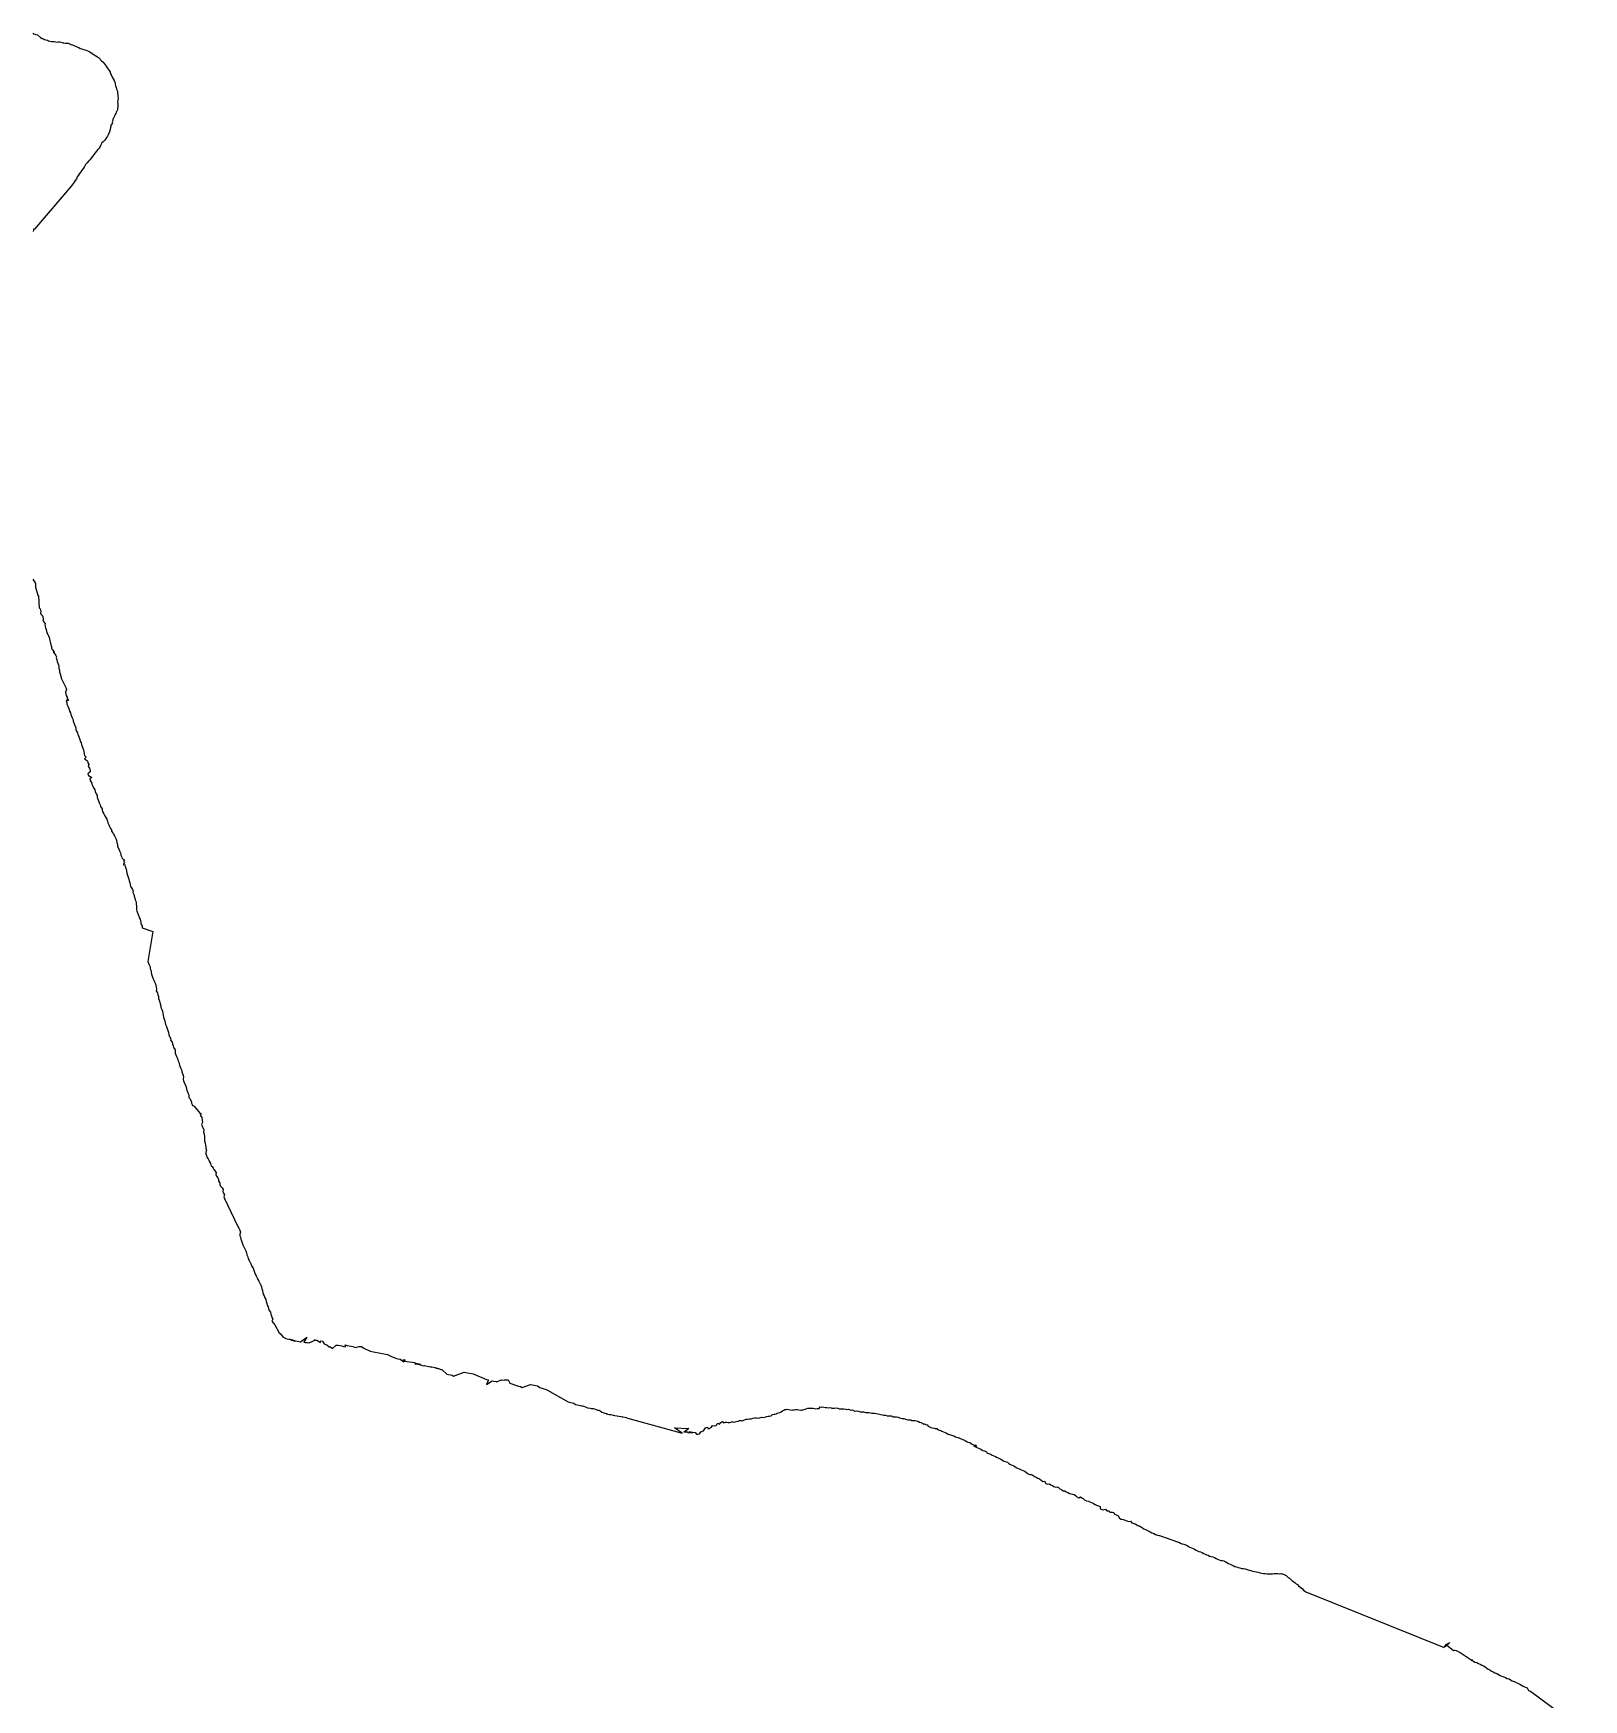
# Model space of a CAD drawing. Extents: x 226235 to 230811, y 317203 to 324386.
# Drawn here: x 227570 to 228561, y 320794 to 321859 of the extents above; entities that cross this region are included whole.
import ezdxf

# ---------------------------------------------------------------- set-up
doc = ezdxf.new("R2010")
doc.units = 0
doc.layers.add('LINE_FEATURE_', color=7, linetype='CONTINUOUS')

msp = doc.modelspace()

# ---------------------------------------------------------------- linework, layer by layer
at = {"layer": 'LINE_FEATURE_'}
for points in [[(227570.088723, 321859.287512), (227570.843833, 321859.037268), (227571.516909, 321858.732786), (227571.810775, 321858.365657), (227572.143712, 321858.532869), (227573.03561, 321858.263582), (227575.097097, 321856.583363), (227576.036924, 321856.064325), (227576.897464, 321855.672827), (227577.610304, 321855.243768), (227578.47668, 321855.130317), (227579.581366, 321854.900188), (227580.164585, 321854.584518), (227581.070784, 321854.316738), (227582.114778, 321854.098189), (227583.042491, 321853.959266), (227583.862174, 321853.973566), (227584.899571, 321853.87178), (227585.676576, 321853.680811), (227586.482732, 321853.793426), (227587.40331, 321853.756612), (227588.291168, 321853.562366), (227589.217484, 321853.305035), (227589.961578, 321853.136943), (227590.93849, 321852.975542), (227591.663073, 321853.084394), (227592.811683, 321852.957647), (227593.776047, 321852.597519), (227594.456751, 321852.243752), (227595.430439, 321851.85447), (227596.421926, 321851.441509), (227597.393689, 321850.985613), (227598.302824, 321850.704508), (227599.513357, 321850.146211), (227600.405566, 321849.581596), (227601.408395, 321849.29392), (227602.459956, 321848.99635), (227603.574955, 321848.723617), (227604.642141, 321848.395512), (227605.770933, 321847.920308), (227606.637955, 321847.391834), (227607.425912, 321846.867254), (227608.535932, 321846.123077), (227609.352855, 321845.506871), (227610.457665, 321844.84421), (227611.539896, 321844.203752), (227612.65867, 321843.375821), (227613.112124, 321842.596313), (227614.050864, 321841.799673), (227615.074577, 321840.839345), (227615.639153, 321839.976341), (227616.377448, 321839.156509), (227617.031021, 321838.265426), (227617.569721, 321837.298007), (227618.216992, 321836.411468), (227619.017804, 321835.467684), (227619.471572, 321834.402186), (227619.823994, 321833.383572), (227620.375799, 321832.239458), (227620.755776, 321831.182307), (227621.574878, 321830.183691), (227622.195099, 321829.106375), (227622.490645, 321828.046197), (227622.785044, 321826.941703), (227622.999567, 321825.800785), (227623.424937, 321824.589892), (227623.627243, 321823.538221), (227624.153367, 321822.302013), (227624.328266, 321821.117055), (227624.411019, 321820.029803), (227624.466507, 321818.850351), (227624.702284, 321817.674754), (227624.514594, 321816.507116), (227624.361146, 321815.384228), (227624.540429, 321814.145809), (227624.44264, 321812.90051), (227624.405972, 321811.953065), (227624.239784, 321811.429613), (227624.214734, 321810.584081), (227624.004507, 321809.774057), (227623.677562, 321809.271155), (227623.426785, 321808.823704), (227623.235907, 321807.973952), (227622.678292, 321807.306782), (227622.26613, 321806.625531), (227622.019926, 321805.768776), (227621.605061, 321805.206533), (227621.285059, 321804.516503), (227621.309027, 321803.789123), (227621.150144, 321803.108346), (227620.936455, 321802.668664), (227620.973968, 321802.177799), (227620.777558, 321801.701223), (227620.373179, 321801.068827), (227620.090462, 321800.485273), (227619.983353, 321799.931573), (227619.888074, 321799.521933), (227619.895817, 321799.552073), (227619.930532, 321799.517412), (227619.805638, 321799.534138), (227619.651327, 321799.546518), (227619.982445, 321799.46726), (227619.108933, 321796.357238), (227618.322981, 321794.438962), (227617.952166, 321793.623029), (227617.323035, 321792.774473), (227616.658478, 321791.736027), (227615.975275, 321790.747814), (227615.160845, 321789.990274), (227614.264898, 321789.201365), (227613.699705, 321788.095449), (227613.187891, 321787.005122), (227612.465602, 321785.95214), (227611.60866, 321785.008295), (227610.764751, 321783.992315), (227609.917633, 321782.927475), (227609.072526, 321781.792699), (227608.316601, 321780.605178), (227607.530522, 321779.492393), (227606.65272, 321778.382807), (227605.770674, 321777.504648), (227604.909492, 321776.553378), (227603.829288, 321775.457176), (227603.117178, 321774.267702), (227602.5071, 321773.071751), (227601.714852, 321771.940173), (227600.86677, 321770.838181), (227600.016645, 321769.762446), (227599.39066, 321768.588207), (227598.565701, 321767.479443), (227597.980781, 321766.277985), (227597.281689, 321765.170715), (227596.609136, 321764.055531), (227594.909818, 321761.86032), (227571.203089, 321734.196525), (227570.724974, 321734.138627), (227570.57013, 321734.088163), (227570.54807, 321733.519452), (227570.419816, 321732.531866)], [(227570.245277, 321510.361614), (227571.844151, 321507.516685), (227571.938539, 321505.255296), (227573.264451, 321500.248418), (227573.731015, 321499.476248), (227574.213192, 321492.131854), (227574.732717, 321491.329348), (227575.128833, 321490.551669), (227575.297539, 321489.625567), (227575.137154, 321488.824977), (227575.509118, 321487.845887), (227576.459415, 321486.748098), (227576.605191, 321485.924106), (227577.016086, 321485.024216), (227576.552538, 321484.33355), (227577.059124, 321483.415891), (227578.041195, 321482.149636), (227577.784193, 321481.255611), (227577.978889, 321480.234207), (227578.196568, 321479.205495), (227578.574647, 321478.122329), (227578.986688, 321477.076538), (227579.183595, 321476.156924), (227579.803745, 321475.09561), (227580.107047, 321474.184342), (227580.518641, 321473.162132), (227580.790643, 321472.253074), (227581.092928, 321471.206954), (227581.12251, 321470.32499), (227581.453061, 321469.323503), (227581.618986, 321468.354306), (227581.986884, 321467.318883), (227582.130298, 321466.364938), (227582.471549, 321465.410591), (227583.836111, 321464.041803), (227583.169924, 321463.736264), (227583.066824, 321463.689138), (227583.170038, 321463.695723), (227583.168908, 321463.720924), (227583.303045, 321463.723864), (227584.943172, 321461.624852), (227585.244472, 321460.754382), (227584.972569, 321460.100071), (227585.567284, 321458.840031), (227585.657315, 321457.82659), (227586.111112, 321456.68086), (227586.459597, 321455.540661), (227586.806787, 321454.266194), (227586.807832, 321453.269242), (227587.108741, 321452.141833), (227587.088033, 321451.10272), (227587.534316, 321449.975412), (227588.469182, 321446.710493), (227591.224627, 321441.223713), (227591.569873, 321439.93437), (227590.978902, 321438.127852), (227591.468723, 321436.037011), (227592.052618, 321434.968951), (227592.19072, 321434.110416), (227593.031989, 321432.890777), (227591.348804, 321432.750097), (227591.855611, 321431.518664), (227591.86764, 321430.522247), (227592.583256, 321429.273557), (227592.883139, 321428.239906), (227593.275048, 321427.123787), (227593.611992, 321426.078704), (227594.20321, 321424.85785), (227594.487028, 321423.86285), (227594.911808, 321422.813641), (227595.356302, 321421.673435), (227595.920488, 321420.537123), (227595.996195, 321419.576438), (227596.284945, 321418.521453), (227596.808294, 321417.505147), (227597.244528, 321416.427329), (227597.526745, 321415.339061), (227597.693147, 321414.379099), (227598.037632, 321413.317879), (227598.686511, 321412.142568), (227598.968525, 321411.251777), (227599.287999, 321410.20457), (227599.696598, 321409.096378), (227600.128799, 321407.923998), (227600.339421, 321406.928291), (227600.960843, 321405.731524), (227601.149103, 321404.73321), (227601.766637, 321403.495514), (227602.19288, 321402.338558), (227602.460586, 321401.210165), (227602.774754, 321400.096053), (227603.004557, 321398.919562), (227603.200279, 321397.773031), (227604.335512, 321396.597089), (227603.224387, 321395.56593), (227605.034084, 321394.32519), (227605.29291, 321393.081746), (227606.017339, 321392.005669), (227605.461942, 321390.684268), (227606.325029, 321389.488467), (227606.698447, 321388.342008), (227606.870609, 321387.149703), (227605.243758, 321385.996914), (227605.653704, 321384.947115), (227607.770024, 321383.714928), (227606.567607, 321382.659299), (227606.714323, 321381.756003), (227607.607509, 321380.374415), (227607.894039, 321379.318064), (227608.529944, 321378.091957), (227608.904407, 321376.922302), (227609.674073, 321375.636447), (227609.889548, 321374.602529), (227610.71747, 321373.258079), (227611.207952, 321372.035968), (227611.27937, 321371.106161), (227611.711878, 321369.785007), (227612.062221, 321368.626458), (227612.546691, 321367.444155), (227613.114938, 321366.166354), (227613.473679, 321364.97363), (227614.459737, 321363.585955), (227614.532421, 321362.690439), (227614.944475, 321361.45232), (227615.422358, 321360.31306), (227616.167556, 321359.154427), (227616.775457, 321358.069311), (227617.384968, 321356.885819), (227617.840089, 321355.650995), (227618.173025, 321354.585427), (227618.750566, 321353.314766), (227619.093769, 321352.303075), (227619.829726, 321351.091599), (227620.347371, 321350.086092), (227620.383518, 321349.388648), (227621.203779, 321348.334357), (227621.6484, 321347.454878), (227622.292007, 321346.417104), (227622.844702, 321345.371597), (227623.363879, 321344.287846), (227623.604416, 321343.211632), (227623.77379, 321342.021427), (227624.237689, 321340.743406), (227624.361884, 321339.733244), (227625.189299, 321337.75168), (227625.505819, 321336.795394), (227626.142125, 321335.552837), (227626.288782, 321334.688415), (227626.441677, 321333.940112), (227626.969726, 321332.740127), (227627.228365, 321331.761623), (227628.646029, 321330.965685), (227628.118915, 321330.070175), (227628.685587, 321329.336053), (227628.021058, 321328.398556), (227628.002321, 321327.833689), (227629.088597, 321327.725938), (227628.981087, 321327.09186), (227629.26345, 321326.191947), (227629.874229, 321324.947885), (227629.905316, 321323.857898), (227630.137751, 321322.543526), (227630.727636, 321321.12996), (227630.965723, 321319.92131), (227631.469287, 321318.726859), (227631.807405, 321317.476309), (227632.156982, 321316.312342), (227632.248322, 321315.151013), (227632.608399, 321313.967858), (227633.150193, 321313.028392), (227633.812945, 321311.96593), (227634.197182, 321310.946571), (227634.006393, 321310.155677), (227634.609881, 321308.776795), (227634.917729, 321307.679034), (227635.370029, 321306.502761), (227635.643208, 321305.519014), (227635.986222, 321304.611456), (227636.18219, 321303.686086), (227636.450302, 321300.592666), (227636.351478, 321299.440434), (227636.576847, 321298.265029), (227636.981807, 321297.155409), (227637.430054, 321296.095043), (227637.82223, 321295.071003), (227638.162593, 321294.100727), (227638.646097, 321293.073062), (227638.988141, 321291.915862), (227639.231331, 321290.779537), (227639.483681, 321289.673091), (227639.974319, 321288.690632), (227639.984804, 321287.578014), (227646.769413, 321285.189448), (227643.554043, 321266.017238), (227643.968714, 321264.990786), (227644.533021, 321263.8341), (227645.054649, 321262.517661), (227645.214961, 321261.409274), (227645.701167, 321260.062113), (227645.831513, 321258.888727), (227646.01701, 321257.816531), (227646.469442, 321256.610139), (227646.929126, 321255.344603), (227647.441635, 321254.149974), (227647.87015, 321253.088447), (227648.568261, 321251.812725), (227648.75355, 321250.698196), (227648.964109, 321249.54817), (227649.260898, 321248.339132), (227649.062714, 321247.322231), (227649.868439, 321245.910349), (227650.106678, 321244.773666), (227650.355842, 321243.639031), (227650.499193, 321242.429572), (227650.905068, 321241.264937), (227651.265827, 321240.058832), (227651.602147, 321238.902751), (227651.997713, 321237.73406), (227652.047248, 321236.622961), (227652.530441, 321235.391289), (227652.972543, 321234.151862), (227653.20394, 321232.931659), (227653.500373, 321231.700441), (227653.694376, 321230.501226), (227654.031106, 321229.222673), (227654.402544, 321228.05324), (227654.696254, 321226.814223), (227654.870072, 321225.666561), (227655.488846, 321224.452163), (227656.093215, 321223.160234), (227656.423768, 321221.854327), (227656.818067, 321220.569873), (227657.070405, 321219.313411), (227657.58048, 321218.093727), (227658.323978, 321216.638771), (227658.180622, 321215.795782), (227659.191754, 321214.376255), (227659.483404, 321213.304065), (227659.872496, 321212.097178), (227660.036556, 321211.00972), (227661.106377, 321209.580194), (227661.146766, 321208.420516), (227661.091846, 321207.445784), (227661.502826, 321206.300857), (227661.855298, 321205.196109), (227662.667143, 321203.895186), (227662.883435, 321202.881256), (227663.424985, 321201.703278), (227663.650014, 321200.586166), (227663.941152, 321199.663664), (227664.384427, 321198.593372), (227664.696395, 321197.536911), (227665.299939, 321196.310557), (227665.312328, 321195.384807), (227665.805436, 321194.307498), (227666.240452, 321193.185388), (227666.449234, 321192.035477), (227666.164279, 321190.911192), (227666.497711, 321189.786311), (227666.948489, 321188.616843), (227667.29805, 321187.697531), (227667.892918, 321186.320086), (227668.391713, 321185.069932), (227668.286063, 321184.155332), (227668.739402, 321183.250064), (227669.201118, 321182.126158), (227669.675947, 321181.196036), (227669.800654, 321180.119522), (227669.792639, 321179.156231), (227670.625846, 321178.1086), (227671.144933, 321177.046815), (227671.570162, 321176.110871), (227671.515882, 321175.546756), (227672.046066, 321174.621464), (227672.249159, 321174.027268), (227672.836014, 321173.688702), (227673.256317, 321173.428572), (227677.161086, 321168.929967), (227677.953484, 321168.556582), (227677.236407, 321168.75712), (227677.012609, 321168.812132), (227677.531771, 321168.440528), (227677.159136, 321167.796002), (227678.098328, 321166.198581), (227678.372938, 321164.631789), (227678.631439, 321163.025585), (227678.019689, 321161.761022), (227678.605023, 321160.220301), (227679.527618, 321158.330028), (227679.192727, 321157.106391), (227679.577264, 321155.590747), (227679.952193, 321154.121947), (227679.864458, 321152.724301), (227679.812414, 321151.395849), (227680.325694, 321149.89259), (227680.463503, 321148.65438), (227680.604509, 321147.467147), (227680.793998, 321146.530105), (227681.075885, 321144.870905), (227680.791028, 321144.207659), (227680.66364, 321143.098878), (227681.037389, 321141.913192), (227681.42966, 321140.896426), (227682.194095, 321139.946581), (227682.552412, 321138.929254), (227683.144908, 321137.907507), (227683.620321, 321136.850073), (227684.118486, 321135.207749), (227684.737151, 321134.858878), (227685.311065, 321133.941499), (227685.713063, 321132.951401), (227686.74403, 321131.999699), (227687.201748, 321130.976447), (227687.15761, 321129.750779), (227687.541957, 321128.740729), (227688.3895, 321127.800212), (227688.746525, 321126.643595), (227688.752767, 321125.62519), (227689.678691, 321124.591796), (227689.755337, 321123.405752), (227690.173739, 321122.393036), (227691.059598, 321121.283115), (227691.704666, 321120.160483), (227691.553692, 321119.043044), (227691.966815, 321117.993036), (227692.651247, 321116.918563), (227692.222954, 321115.639308), (227692.60503, 321114.480094), (227701.215552, 321096.553595), (227701.730242, 321095.461682), (227702.50469, 321094.219259), (227702.785667, 321093.02657), (227702.358232, 321091.794859), (227702.497855, 321090.688353), (227702.907327, 321089.740958), (227703.133727, 321088.53311), (227703.456345, 321087.342613), (227704.021872, 321086.115711), (227704.396732, 321084.793454), (227704.996773, 321083.574737), (227705.686179, 321082.336774), (227706.166248, 321081.07634), (227706.592291, 321079.771453), (227706.903061, 321078.553288), (227707.456704, 321077.304136), (227707.790096, 321075.97871), (227708.448852, 321074.812661), (227709.037529, 321073.558431), (227709.672664, 321072.291433), (227710.048348, 321071.070608), (227710.900169, 321069.873291), (227711.270787, 321068.695357), (227711.905996, 321067.503301), (227712.292182, 321066.123385), (227712.890185, 321064.96928), (227713.453981, 321063.790508), (227714.007758, 321062.634624), (227714.536622, 321061.568916), (227715.214879, 321060.423358), (227715.845916, 321059.19783), (227716.331854, 321058.031448), (227716.504417, 321056.837097), (227716.989516, 321055.606443), (227717.065586, 321054.481436), (227717.399509, 321053.440622), (227717.896737, 321052.271999), (227718.484141, 321051.086123), (227718.953591, 321049.886768), (227719.249344, 321048.720733), (227719.679869, 321047.480449), (227719.878543, 321046.384816), (227720.587887, 321045.328867), (227720.711784, 321044.111659), (227721.094147, 321042.976454), (227721.999242, 321041.803694), (227722.339541, 321040.662668), (227722.683929, 321039.510157), (227722.93575, 321038.388277), (227723.603116, 321037.269788), (227722.817152, 321035.992557), (227724.718499, 321033.776118), (227727.529534, 321028.603348), (227728.253081, 321028.293189), (227730.165161, 321025.868929), (227731.143002, 321025.535507), (227731.84024, 321024.974697), (227732.686677, 321024.729853), (227733.638271, 321024.619217), (227734.553356, 321024.516738), (227735.522041, 321024.278012), (227736.537323, 321024.082725), (227736.768187, 321023.570532), (227737.765979, 321023.467007), (227735.031235, 321024.012657), (227739.181382, 321023.24004), (227740.110591, 321023.065758), (227741.303763, 321022.990459), (227745.187169, 321025.959279), (227743.369019, 321022.679433), (227744.473848, 321022.554824), (227745.649897, 321022.383937), (227746.799165, 321022.191084), (227749.052446, 321023.396464), (227750.443004, 321023.925976), (227749.852103, 321024.167722), (227750.862603, 321023.889282), (227751.663326, 321023.946018), (227754.084304, 321022.475642), (227754.167247, 321023.558568), (227755.181364, 321023.210147), (227756.216745, 321021.66234), (227757.143851, 321021.211019), (227758.087645, 321020.998697), (227759.556509, 321019.60876), (227760.456488, 321019.699129), (227761.735409, 321018.674924), (227764.053401, 321020.821171), (227765.307889, 321020.719576), (227766.583871, 321020.55867), (227767.680176, 321020.407662), (227768.723254, 321019.970831), (227769.915415, 321019.729715), (227769.648543, 321020.923394), (227771.062217, 321020.555467), (227772.311952, 321020.263064), (227773.609869, 321020.093056), (227774.655961, 321019.840729), (227775.756943, 321019.492145), (227777.248756, 321019.194978), (227777.484011, 321019.599218), (227778.543834, 321019.795637), (227779.231406, 321019.955647), (227780.273766, 321019.977076), (227781.634943, 321018.847938), (227785.648256, 321016.87301), (227786.783251, 321016.701042), (227787.919088, 321016.503995), (227796.801585, 321014.82017), (227798.174817, 321014.19731), (227799.86554, 321013.370566), (227801.108885, 321012.877643), (227802.467108, 321012.267075), (227803.663603, 321012.039175), (227804.887897, 321011.853059), (227807.193694, 321010.001642), (227807.04211, 321011.517593), (227808.190209, 321011.172053), (227806.83509, 321011.142772), (227807.070163, 321011.06161), (227807.940866, 321011.003019), (227807.749117, 321010.553485), (227812.495512, 321009.866059), (227813.98027, 321009.691737), (227815.110184, 321009.041002), (227816.099624, 321008.952534), (227816.970463, 321008.759621), (227817.984805, 321008.496399), (227814.508339, 321008.712382), (227815.151624, 321008.759807), (227816.929606, 321008.417847), (227817.95538, 321008.083036), (227819.260617, 321007.680565), (227819.936337, 321007.625537), (227820.430711, 321007.70593), (227821.370292, 321007.549685), (227823.968958, 321006.93337), (227824.150415, 321006.87753), (227825.024369, 321006.827733), (227827.130323, 321006.563317), (227829.539342, 321005.628435), (227827.162018, 321006.263402), (227830.001181, 321005.703502), (227830.840849, 321005.222269), (227831.481057, 321005.122773), (227834.663454, 321002.267904), (227835.790445, 321001.951859), (227836.972332, 321001.78496), (227838.115598, 321001.545319), (227839.060548, 321000.885109), (227845.710505, 321003.524717), (227848.019725, 321003.168892), (227849.177928, 321002.889128), (227851.532016, 321002.44177), (227860.137492, 320998.811444), (227861.383615, 320998.675489), (227859.960163, 320995.526828), (227863.615587, 320997.987049), (227864.749988, 320997.751467), (227866.151736, 320997.625232), (227866.618331, 320997.357274), (227869.489746, 320998.638357), (227870.296962, 320998.429377), (227871.361776, 320998.564204), (227872.252206, 320998.578421), (227873.960206, 320998.62572), (227874.900913, 320996.540376), (227880.612218, 320994.605899), (227881.774581, 320994.305984), (227882.795713, 320993.796673), (227888.194679, 320995.645018), (227889.394766, 320995.449153), (227890.506057, 320995.179343), (227891.639936, 320994.983491), (227892.56217, 320994.663553), (227894.243455, 320993.642918), (227896.674535, 320992.746345), (227897.49483, 320992.707727), (227898.232108, 320992.394189), (227899.041684, 320991.948074), (227912.214089, 320984.619456), (227913.042169, 320984.375657), (227913.961992, 320984.158346), (227914.94331, 320983.798925), (227915.815144, 320983.591289), (227916.981169, 320982.931801), (227921.079091, 320981.973702), (227921.46765, 320981.898437), (227922.773129, 320981.487318), (227923.819205, 320981.142713), (227924.518632, 320980.726269), (227924.875575, 320980.643533), (227926.366664, 320980.400079), (227927.007043, 320980.348279), (227928.399975, 320980.170602), (227929.434431, 320979.862462), (227931.202525, 320979.237056), (227931.741845, 320979.118057), (227932.670593, 320978.696498), (227933.840501, 320977.993951), (227935.129262, 320977.580441), (227937.261296, 320976.769762), (227936.63464, 320976.899248), (227938.518803, 320976.510535), (227939.478489, 320976.370712), (227940.27288, 320976.200855), (227941.030299, 320976.093391), (227942.079062, 320975.842573), (227943.282724, 320975.626715), (227944.658546, 320975.403074), (227945.845058, 320975.232851), (227947.136554, 320974.922697), (227947.052725, 320974.967309), (227949.66953, 320974.500916), (227949.554559, 320974.352692), (227985.162969, 320964.517143), (227980.173509, 320967.904159), (227989.290085, 320967.54522), (227986.407358, 320965.223121), (227986.281195, 320965.393558), (227988.30631, 320965.391278), (227988.880886, 320964.813858), (227991.912244, 320964.867501), (227989.285437, 320965.269072), (227993.49574, 320965.003327), (227994.171877, 320963.963628), (227995.076955, 320963.823897), (227996.077464, 320964.005113), (227996.938659, 320965.410283), (227997.747371, 320965.56501), (227998.507487, 320965.962693), (227998.835873, 320965.929257), (227999.972523, 320967.846589), (228001.320928, 320968.242099), (228001.56423, 320967.515678), (228002.247331, 320967.218717), (228002.411391, 320967.591572), (228003.947792, 320968.233136), (228004.499736, 320969.459139), (228005.849985, 320969.272105), (228006.738424, 320969.421754), (228007.480786, 320970.667351), (228008.032242, 320970.763615), (228008.942, 320970.169942), (228009.90145, 320971.250606), (228010.960636, 320972.043595), (228011.590339, 320971.128446), (228012.802317, 320971.46889), (228013.695132, 320971.481314), (228014.590069, 320971.399565), (228015.523959, 320971.401284), (228016.559029, 320971.770722), (228017.691215, 320971.830724), (228018.602433, 320971.624597), (228019.692156, 320971.951619), (228020.868305, 320972.217955), (228021.784392, 320972.558339), (228022.965685, 320972.698252), (228023.713707, 320972.420828), (228024.837613, 320973.090831), (228025.954575, 320973.400168), (228026.882037, 320973.435387), (228028.08118, 320973.646789), (228029.236283, 320973.677521), (228030.348995, 320974.004796), (228031.516609, 320974.258379), (228032.587489, 320974.214581), (228033.623935, 320974.055496), (228034.570279, 320974.241425), (228035.966224, 320974.705778), (228036.893095, 320974.530834), (228037.652563, 320974.738134), (228038.481424, 320975.046163), (228039.245517, 320975.165262), (228039.96741, 320975.37513), (228040.669701, 320975.473313), (228041.466161, 320975.50964), (228042.073354, 320975.679603), (228042.896914, 320976.393074), (228043.811347, 320976.608341), (228044.258912, 320976.619893), (228045.069193, 320976.950881), (228045.820421, 320977.346218), (228046.71314, 320977.491584), (228047.419064, 320977.796973), (228048.345565, 320978.196835), (228049.163969, 320978.741142), (228049.99775, 320979.307429), (228050.75765, 320979.539892), (228051.531163, 320979.598475), (228051.729682, 320979.77794), (228055.552119, 320979.254298), (228056.024313, 320979.407699), (228056.74365, 320979.372825), (228057.782593, 320979.622119), (228058.785209, 320979.734878), (228059.662503, 320979.411968), (228060.900773, 320979.242812), (228061.657592, 320979.143644), (228062.804648, 320979.698047), (228063.704981, 320979.912058), (228064.440429, 320980.085608), (228065.398577, 320980.470245), (228066.201803, 320980.385543), (228066.961327, 320980.408382), (228067.881628, 320980.391372), (228068.769298, 320980.429704), (228069.63804, 320980.279452), (228070.411829, 320979.956387), (228071.421092, 320980.24929), (228072.58872, 320980.268043), (228073.21366, 320981.326342), (228074.021696, 320981.154234), (228074.756667, 320981.244403), (228075.688124, 320981.190288), (228076.603812, 320980.952959), (228077.635669, 320980.864534), (228078.519394, 320980.775199), (228079.59959, 320980.828389), (228080.711478, 320980.568349), (228081.624024, 320980.529684), (228082.539602, 320980.439735), (228083.225831, 320980.597684), (228084.678208, 320980.445398), (228085.506447, 320979.969945), (228086.21172, 320980.161528), (228087.498688, 320980.162402), (228088.4123, 320979.990685), (228089.594085, 320979.858133), (228090.002938, 320979.659481), (228091.204538, 320979.857272), (228092.429186, 320979.390843), (228092.807725, 320979.231611), (228093.79496, 320979.391011), (228094.754307, 320978.964374), (228095.313931, 320978.518679), (228096.432148, 320978.755409), (228097.733738, 320978.566197), (228098.224304, 320978.266298), (228099.157377, 320978.187496), (228100.052542, 320978.173874), (228100.937146, 320978.245059), (228101.626834, 320977.918809), (228102.331895, 320977.814404), (228103.421497, 320977.77932), (228104.378471, 320977.636267), (228105.372913, 320977.431835), (228106.235137, 320977.294234), (228107.241757, 320977.30118), (228108.107436, 320977.254444), (228109.281807, 320977.129949), (228110.194893, 320976.82854), (228111.121467, 320976.635547), (228112.123281, 320976.449271), (228113.067656, 320976.224021), (228113.919054, 320976.05417), (228115.110817, 320975.942452), (228116.02354, 320975.647152), (228116.766552, 320975.634281), (228117.825761, 320975.610391), (228118.560392, 320975.516612), (228119.379171, 320975.293999), (228119.966884, 320974.900885), (228120.970005, 320975.013553), (228122.12929, 320974.968576), (228123.037689, 320974.717749), (228123.91781, 320974.344829), (228124.83651, 320974.09352), (228125.683862, 320973.970963), (228126.684085, 320973.9254), (228127.726529, 320973.482022), (228128.513562, 320973.176339), (228129.432901, 320972.969543), (228129.798967, 320973.1276), (228131.229666, 320973.085866), (228131.847854, 320972.588716), (228132.441977, 320972.696678), (228133.920045, 320972.657719), (228134.784289, 320972.308188), (228135.795705, 320972.121888), (228136.688841, 320971.601434), (228137.629785, 320971.253043), (228138.918958, 320970.698056), (228139.010969, 320970.319622), (228139.954659, 320970.432086), (228140.900135, 320970.132732), (228141.671361, 320969.797133), (228142.278509, 320968.952818), (228143.138008, 320968.473717), (228143.944208, 320968.102878), (228144.86802, 320967.905807), (228146.066265, 320967.7497), (228146.679911, 320967.381556), (228147.843577, 320967.58483), (228148.267546, 320966.799203), (228149.547777, 320966.491157), (228150.347267, 320966.173452), (228151.105953, 320965.717085), (228152.055251, 320965.276209), (228153.084806, 320964.83044), (228154.023204, 320964.428683), (228155.039573, 320963.956015), (228156.004244, 320963.578481), (228157.171597, 320963.269881), (228157.794824, 320963.013556), (228158.69942, 320962.700594), (228159.811643, 320962.215058), (228160.522201, 320961.90142), (228161.471297, 320961.688995), (228161.900698, 320961.415154), (228163.38558, 320960.936151), (228164.262552, 320960.537346), (228165.195672, 320960.23833), (228165.92978, 320959.790894), (228166.804137, 320959.273535), (228167.727749, 320958.796013), (228168.912775, 320958.440042), (228169.824975, 320957.84699), (228170.356456, 320957.382646), (228171.645961, 320956.850264), (228172.829913, 320957.015789), (228173.235351, 320956.224783), (228172.424075, 320956.247858), (228171.488354, 320956.210683), (228172.460932, 320955.819971), (228173.340725, 320955.401642), (228174.448713, 320954.948404), (228175.495371, 320954.386765), (228176.552283, 320953.875981), (228177.228763, 320953.44511), (228178.316263, 320953.217189), (228179.506216, 320952.548491), (228180.019565, 320951.808246), (228181.132467, 320951.49438), (228182.463125, 320950.893846), (228183.217675, 320950.407432), (228184.24078, 320949.967292), (228185.386682, 320949.485999), (228186.289646, 320948.867402), (228187.447972, 320948.469249), (228188.711631, 320947.811189), (228189.734398, 320947.292319), (228190.685332, 320946.670236), (228191.551569, 320946.308791), (228192.95436, 320945.866794), (228193.914198, 320945.021566), (228194.820395, 320944.543714), (228195.986081, 320944.10015), (228196.950439, 320943.540685), (228197.956487, 320943.011126), (228198.91449, 320942.335223), (228200.036246, 320941.939871), (228201.216626, 320941.374389), (228202.419771, 320940.84345), (228203.465799, 320940.523956), (228204.255109, 320939.978701), (228205.210612, 320939.461011), (228206.202541, 320938.570703), (228207.225031, 320938.086142), (228208.31269, 320938.068832), (228209.223809, 320937.620288), (228210.178981, 320936.799765), (228211.237982, 320936.357705), (228212.287771, 320935.840376), (228213.344443, 320935.37882), (228214.4451, 320934.405561), (228215.526122, 320933.707145), (228216.579936, 320933.866912), (228217.576366, 320932.386835), (228218.664237, 320931.912378), (228219.788327, 320932.091774), (228220.765907, 320931.567362), (228221.762873, 320931.031699), (228222.706518, 320930.386441), (228223.710625, 320930.020534), (228224.799869, 320930.155001), (228225.653923, 320929.673034), (228226.536595, 320929.017346), (228227.529598, 320928.600148), (228228.569926, 320927.729846), (228229.641543, 320927.561804), (228230.586446, 320927.029503), (228231.508857, 320926.485036), (228232.538172, 320925.854206), (228233.623987, 320925.721378), (228234.680574, 320925.528595), (228235.655556, 320925.259591), (228236.52982, 320924.71922), (228237.362519, 320923.721228), (228238.509788, 320923.114948), (228239.602559, 320923.730336), (228240.519284, 320923.169716), (228241.438636, 320922.696627), (228242.48096, 320921.728167), (228243.547156, 320921.246895), (228244.683903, 320921.099561), (228245.693055, 320920.714607), (228246.780857, 320920.244922), (228247.849599, 320919.591511), (228248.965613, 320919.008292), (228249.957417, 320918.455089), (228251.076885, 320918.139636), (228252.129793, 320917.601757), (228252.245619, 320916.383169), (228252.947129, 320916.00358), (228254.147137, 320915.489503), (228255.588238, 320915.952596), (228256.429471, 320914.929206), (228257.991279, 320914.784295), (228258.481822, 320914.093239), (228260.149685, 320914.064235), (228261.048206, 320913.818494), (228261.39285, 320912.783372), (228262.468258, 320912.305673), (228263.652978, 320911.730416), (228264.561315, 320910.227708), (228265.63548, 320909.633032), (228266.960607, 320909.256945), (228268.145478, 320908.843838), (228269.27506, 320908.446831), (228270.359222, 320907.97968), (228271.674496, 320908.355144), (228272.512112, 320907.163768), (228273.736944, 320906.772571), (228274.624813, 320906.477737), (228276.209203, 320905.5552), (228277.539086, 320905.142927), (228278.582569, 320904.496951), (228279.365446, 320904.00443), (228280.157453, 320903.336124), (228281.267545, 320902.823543), (228282.899044, 320902.078019), (228284.078349, 320901.505037), (228285.280873, 320900.891828), (228286.448511, 320900.338806), (228287.628287, 320899.77404), (228288.818912, 320899.353155), (228289.861405, 320899.083564), (228290.16334, 320899.038307), (228301.611501, 320895.024632), (228302.571219, 320894.774856), (228303.488927, 320894.270423), (228304.507156, 320893.824521), (228305.716247, 320893.614548), (228306.858012, 320893.165529), (228307.84367, 320892.80432), (228308.718989, 320892.163604), (228309.58907, 320891.59067), (228310.53081, 320891.127495), (228311.557999, 320890.693196), (228312.582265, 320890.253886), (228313.507043, 320889.794008), (228314.33091, 320889.319203), (228315.281337, 320888.831973), (228316.333676, 320888.614545), (228317.343867, 320888.185634), (228318.243202, 320887.650976), (228319.222659, 320887.262842), (228320.176316, 320886.81844), (228321.184881, 320886.463374), (228322.075223, 320885.974374), (228323.091369, 320885.656076), (228324.188495, 320885.357502), (228325.286302, 320884.934691), (228326.278211, 320884.475141), (228327.234785, 320884.030645), (228328.239903, 320883.575423), (228329.246844, 320883.163893), (228330.279874, 320883.133013), (228331.222866, 320882.909678), (228332.133571, 320882.36812), (228333.119567, 320881.83869), (228334.208319, 320881.264394), (228335.20368, 320880.850888), (228336.18009, 320880.444474), (228337.188092, 320879.867999), (228338.179242, 320879.374513), (228339.240654, 320879.024085), (228340.412855, 320878.73739), (228341.553247, 320878.461231), (228342.627545, 320878.089242), (228343.755355, 320877.982438), (228344.901816, 320877.699107), (228346.146926, 320877.334592), (228347.339351, 320876.96483), (228348.444543, 320876.672428), (228349.509819, 320876.244714), (228350.796272, 320876.140064), (228351.984247, 320875.840755), (228353.165662, 320875.591167), (228354.348335, 320875.315785), (228355.508752, 320875.060223), (228356.600288, 320874.890292), (228357.743655, 320874.773376), (228358.916318, 320874.598719), (228360.078511, 320874.511323), (228361.318175, 320874.549382), (228362.398643, 320874.662101), (228363.475735, 320874.847005), (228364.570591, 320874.894139), (228365.663548, 320874.838056), (228366.690026, 320874.678411), (228367.653022, 320874.711689), (228368.270819, 320874.6), (228368.745384, 320874.672649), (228370.229463, 320873.883881), (228371.004366, 320873.510071), (228371.640511, 320872.875515), (228372.36891, 320872.21489), (228373.141292, 320871.737509), (228373.774665, 320871.271021), (228374.055271, 320871.008131), (228374.297607, 320870.70959), (228374.713794, 320870.357106), (228375.379674, 320869.861404), (228376.039883, 320869.380075), (228376.733855, 320868.760576), (228377.50722, 320868.298542), (228378.283989, 320867.693148), (228378.963284, 320866.960702), (228379.821092, 320866.274348), (228380.63585, 320865.620558), (228381.498794, 320865.076943), (228382.162674, 320864.210064), (228382.943603, 320863.579427), (228383.624893, 320863.028341), (228471.96261, 320827.571536), (228471.794165, 320827.657893), (228472.15867, 320827.901107), (228472.283841, 320827.832212), (228473.552205, 320829.733094), (228473.244743, 320829.318637), (228473.135525, 320829.05947), (228473.234704, 320829.10741), (228473.392784, 320829.31275), (228475.719498, 320830.672509), (228472.703553, 320827.854428), (228473.356764, 320828.901845), (228473.362755, 320828.943054), (228473.543205, 320829.296015), (228478.013099, 320825.488955), (228478.633486, 320825.852085), (228479.808674, 320825.534877), (228481.075321, 320824.937175), (228482.321957, 320824.271538), (228483.639936, 320823.444415), (228484.846135, 320822.535416), (228486.086834, 320821.779168), (228487.2574, 320821.03642), (228488.139314, 320820.346564), (228489.088773, 320819.831346), (228489.663554, 320819.565921), (228490.081816, 320819.500218), (228489.36765, 320819.527055), (228489.279582, 320819.501285), (228489.258487, 320819.510917), (228489.293599, 320819.528772), (228489.57893, 320819.258561), (228490.7966, 320818.838048), (228491.66871, 320818.0995), (228492.946935, 320817.884909), (228494.010428, 320817.35659), (228495.09229, 320816.869028), (228496.084571, 320816.214974), (228497.219582, 320815.776127), (228498.226895, 320815.071382), (228499.217705, 320814.374084), (228500.25795, 320813.732463), (228501.300331, 320813.143386), (228502.349926, 320812.465232), (228503.362528, 320811.852577), (228504.485044, 320811.377684), (228505.60352, 320810.787148), (228506.69199, 320810.174543), (228507.750919, 320809.59534), (228508.871478, 320809.080616), (228510.069019, 320808.712016), (228511.26585, 320808.246815), (228512.404753, 320807.775309), (228513.559226, 320807.430834), (228514.459017, 320806.803155), (228515.59663, 320806.294183), (228516.693958, 320805.682352), (228517.949262, 320805.210006), (228519.164113, 320804.7021), (228520.293613, 320804.065251), (228521.404237, 320803.344037), (228522.609693, 320802.776299), (228523.791333, 320802.13138), (228524.983949, 320801.62055), (228526.035933, 320799.999747), (228527.181313, 320799.607355), (228561.185267, 320774.364979)]]:
    msp.add_lwpolyline(points, dxfattribs=at)

doc.saveas('drawing.dxf')
